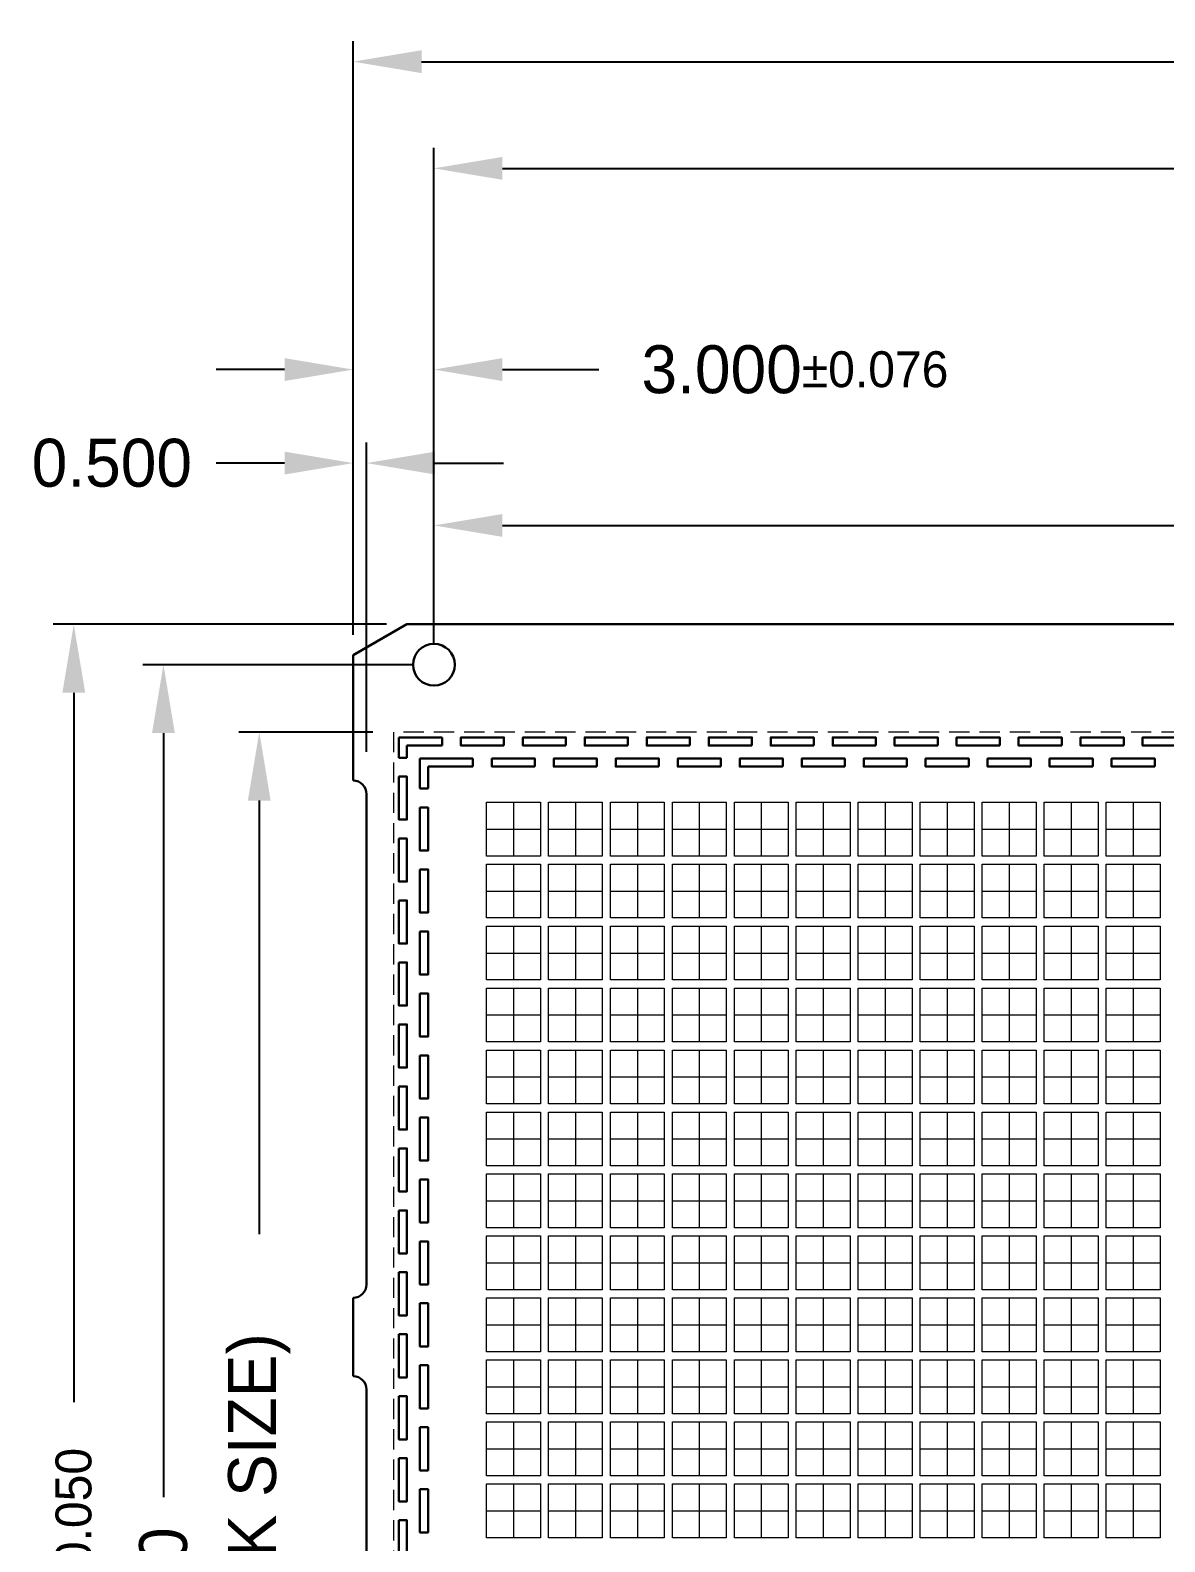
# Model space of a CAD drawing. Extents: x 421 to 684, y -247 to -113.
# Drawn here: x 420.9 to 463, y -168.8 to -112.7 of the extents above; entities that cross this region are included whole.
import ezdxf

# ---------------------------------------------------------------- set-up
doc = ezdxf.new("R2010")
doc.units = 0
doc.header["$LTSCALE"] = 3
doc.header["$MEASUREMENT"] = 0
for name, pattern in [('CENTER', [2, 1.25, -0.25, 0.25, -0.25]), ('HIDDEN', [0.375, 0.25, -0.125]), ('PHANTOM', [2.5, 1.25, -0.25, 0.25, -0.25, 0.25, -0.25])]:
    doc.linetypes.add(name, pattern=pattern)
for name, color, linetype, lineweight in [('CLIN', 1, 'CENTER', 15), ('DIM', 4, 'Continuous', 13), ('HIDN', 6, 'HIDDEN', 15), ('OBJ', 3, 'Continuous', 30), ('OBJ1', 7, 'Continuous', 30), ('PHANTOM', 5, 'PHANTOM', 15)]:
    doc.layers.add(name, color=color, linetype=linetype, lineweight=lineweight)
doc.dimstyles.new('3DEC X 1', dxfattribs={"dimtxt": 1.778, "dimasz": 2.54, "dimexe": 0.762, "dimexo": 0.762, "dimgap": 0.762, "dimtad": 0, "dimdec": 3, "dimzin": 0, "dimdsep": 46, "dimtxsty": 'Standard', "dimcen": 0, "dimadec": 0, "dimazin": 0, "dimtfac": 1, "dimtdec": 3, "dimtofl": 0, "dimtmove": 0, "dimatfit": 3, "dimfxl": 1, "dimtolj": 1, "dimtzin": 0, "dimarcsym": 0})

# ---------------------------------------------------------------- blocks, each defined once
blk = doc.blocks.new('*D0')
at = {"layer": 'Defpoints', "color": 0, "transparency": 16777216}
for p in [(1109.465, -202.872), (869.465, -224.902), (1109.465, -224.902)]:
    blk.add_point(p, dxfattribs=at)
at = {"layer": 'DIM', "color": 0, "lineweight": -2, "transparency": 16777216}
for p, q in [((869.465, -224.14), (869.465, -202.11)), ((1109.465, -224.14), (1109.465, -202.11)), ((872.005, -202.872), (983.835, -202.872)), ((1106.925, -202.872), (1000.991, -202.872))]:
    blk.add_line(p, q, dxfattribs=at)
at = {"layer": 'DIM', "color": 0, "transparency": 16777216}
for points in [[(872.005, -202.448), (872.005, -203.295), (869.465, -202.872)], [(1106.925, -202.448), (1106.925, -203.295), (1109.465, -202.872)]]:
    blk.add_solid(points, dxfattribs=at)
at = {"layer": 'DIM', "color": 0, "transparency": 16777216, "insert": (992.413, -202.872), "char_height": 1.778, "attachment_point": 5}
blk.add_mtext('\\A1;240.000{\\H1.333500;±0.100}', dxfattribs=at)
blk = doc.blocks.new('*D1')
at = {"layer": 'Defpoints', "color": 0, "transparency": 16777216}
for p in [(1106.465, -206.831), (872.465, -225.252), (1106.465, -225.252)]:
    blk.add_point(p, dxfattribs=at)
at = {"layer": 'DIM', "color": 0, "lineweight": -2, "transparency": 16777216}
for p, q in [((872.465, -224.49), (872.465, -206.069)), ((1106.465, -224.49), (1106.465, -206.069)), ((875.005, -206.831), (952.967, -206.831)), ((1103.925, -206.831), (970.863, -206.831))]:
    blk.add_line(p, q, dxfattribs=at)
at = {"layer": 'DIM', "color": 0, "transparency": 16777216}
for points in [[(875.005, -206.408), (875.005, -207.255), (872.465, -206.831)], [(1103.925, -206.408), (1103.925, -207.255), (1106.465, -206.831)]]:
    blk.add_solid(points, dxfattribs=at)
at = {"layer": 'DIM', "color": 0, "transparency": 16777216, "insert": (961.915, -206.831), "char_height": 1.778, "attachment_point": 5}
blk.add_mtext('\\A1;234.000{\\H1.333500;±0.050}', dxfattribs=at)
blk = doc.blocks.new('*D2')
at = {"layer": 'Defpoints', "color": 0, "transparency": 16777216}
for p in [(872.465, -214.299), (869.465, -224.902), (872.465, -225.265)]:
    blk.add_point(p, dxfattribs=at)
at = {"layer": 'DIM', "color": 0, "lineweight": -2, "transparency": 16777216}
for p, q in [((869.465, -224.14), (869.465, -213.537)), ((872.465, -224.503), (872.465, -213.537)), ((866.925, -214.299), (864.385, -214.299)), ((875.005, -214.299), (878.583, -214.299))]:
    blk.add_line(p, q, dxfattribs=at)
at = {"layer": 'DIM', "color": 0, "transparency": 16777216}
for points in [[(866.925, -213.875), (866.925, -214.722), (869.465, -214.299)], [(875.005, -213.875), (875.005, -214.722), (872.465, -214.299)]]:
    blk.add_solid(points, dxfattribs=at)
at = {"layer": 'DIM', "color": 0, "transparency": 16777216, "insert": (885.864, -214.299), "char_height": 1.778, "attachment_point": 5}
blk.add_mtext('\\A1;3.000{\\H1.333500;±0.076}', dxfattribs=at)
blk = doc.blocks.new('*D3')
at = {"layer": 'Defpoints', "color": 0, "transparency": 16777216}
for p in [(869.965, -217.769), (869.465, -224.902), (869.965, -229.252)]:
    blk.add_point(p, dxfattribs=at)
at = {"layer": 'DIM', "color": 0, "lineweight": -2, "transparency": 16777216}
for p, q in [((869.465, -224.14), (869.465, -217.007)), ((869.965, -228.49), (869.965, -217.007)), ((866.925, -217.769), (864.385, -217.769)), ((872.505, -217.769), (875.045, -217.769))]:
    blk.add_line(p, q, dxfattribs=at)
at = {"layer": 'DIM', "color": 0, "transparency": 16777216}
for points in [[(866.925, -217.346), (866.925, -218.193), (869.465, -217.769)], [(872.505, -217.346), (872.505, -218.193), (869.965, -217.769)]]:
    blk.add_solid(points, dxfattribs=at)
at = {"layer": 'DIM', "color": 0, "transparency": 16777216, "insert": (860.512, -217.769), "char_height": 1.778, "attachment_point": 5}
blk.add_mtext('\\A1;0.500', dxfattribs=at)
blk = doc.blocks.new('*D19')
at = {"layer": 'Defpoints', "color": 0, "transparency": 16777216}
for p in [(865.983, -227.752), (870.965, -227.752), (870.965, -294.752)]:
    blk.add_point(p, dxfattribs=at)
at = {"layer": 'DIM', "color": 0, "lineweight": -2, "transparency": 16777216}
for p, q in [((870.203, -227.752), (865.221, -227.752)), ((865.983, -230.292), (865.983, -246.392)), ((865.983, -292.212), (865.983, -277.253)), ((870.203, -294.752), (865.221, -294.752))]:
    blk.add_line(p, q, dxfattribs=at)
at = {"layer": 'DIM', "color": 0, "transparency": 16777216}
for points in [[(865.56, -230.292), (866.406, -230.292), (865.983, -227.752)], [(865.56, -292.212), (866.406, -292.212), (865.983, -294.752)]]:
    blk.add_solid(points, dxfattribs=at)
at = {"layer": 'DIM', "color": 0, "transparency": 16777216, "insert": (865.983, -261.822), "char_height": 1.778, "attachment_point": 5, "rotation": 90}
blk.add_mtext('\\A1;67.000 (BLOCK SIZE)', dxfattribs=at)
blk = doc.blocks.new('*D20')
at = {"layer": 'Defpoints', "color": 0, "transparency": 16777216}
for p in [(859.099, -223.752), (871.465, -223.752), (871.465, -298.752)]:
    blk.add_point(p, dxfattribs=at)
at = {"layer": 'DIM', "color": 0, "lineweight": -2, "transparency": 16777216}
for p, q in [((870.703, -223.752), (858.337, -223.752)), ((859.099, -226.292), (859.099, -252.616)), ((859.099, -296.212), (859.099, -268.735)), ((870.703, -298.752), (858.337, -298.752))]:
    blk.add_line(p, q, dxfattribs=at)
at = {"layer": 'DIM', "color": 0, "transparency": 16777216}
for points in [[(858.676, -226.292), (859.523, -226.292), (859.099, -223.752)], [(858.676, -296.212), (859.523, -296.212), (859.099, -298.752)]]:
    blk.add_solid(points, dxfattribs=at)
at = {"layer": 'DIM', "color": 0, "transparency": 16777216, "insert": (859.099, -260.675), "char_height": 1.778, "attachment_point": 5, "rotation": 90}
blk.add_mtext('\\A1;75.000{\\H1.333500;±0.050}', dxfattribs=at)
blk = doc.blocks.new('*D21')
at = {"layer": 'Defpoints', "color": 0, "transparency": 16777216}
for p in [(862.426, -225.252), (872.465, -225.252), (899.465, -297.252)]:
    blk.add_point(p, dxfattribs=at)
at = {"layer": 'DIM', "color": 0, "lineweight": -2, "transparency": 16777216}
for p, q in [((871.703, -225.252), (861.664, -225.252)), ((862.426, -227.792), (862.426, -256.142)), ((862.426, -294.712), (862.426, -265.667)), ((898.703, -297.252), (861.664, -297.252))]:
    blk.add_line(p, q, dxfattribs=at)
at = {"layer": 'DIM', "color": 0, "transparency": 16777216}
for points in [[(862.003, -227.792), (862.85, -227.792), (862.426, -225.252)], [(862.003, -294.712), (862.85, -294.712), (862.426, -297.252)]]:
    blk.add_solid(points, dxfattribs=at)
at = {"layer": 'DIM', "color": 0, "transparency": 16777216, "insert": (862.426, -260.905), "char_height": 1.778, "attachment_point": 5, "rotation": 90}
blk.add_mtext('\\A1;72.000', dxfattribs=at)
blk = doc.blocks.new('*D22')
at = {"layer": 'Defpoints', "color": 0, "transparency": 16777216}
for p in [(986.465, -220.083), (872.465, -225.252), (986.465, -225.252)]:
    blk.add_point(p, dxfattribs=at)
at = {"layer": 'DIM', "color": 0, "lineweight": -2, "transparency": 16777216}
for p, q in [((872.465, -224.49), (872.465, -219.321)), ((986.465, -224.49), (986.465, -219.321)), ((875.005, -220.083), (912.547, -220.083)), ((983.925, -220.083), (922.665, -220.083))]:
    blk.add_line(p, q, dxfattribs=at)
at = {"layer": 'DIM', "color": 0, "transparency": 16777216}
for points in [[(875.005, -219.66), (875.005, -220.506), (872.465, -220.083)], [(983.925, -219.66), (983.925, -220.506), (986.465, -220.083)]]:
    blk.add_solid(points, dxfattribs=at)
at = {"layer": 'DIM', "color": 0, "transparency": 16777216, "insert": (917.606, -220.083), "char_height": 1.778, "attachment_point": 5}
blk.add_mtext('\\A1;114.000', dxfattribs=at)

msp = doc.modelspace()

# ---------------------------------------------------------------- linework, layer by layer
at = {"layer": 'CLIN'}
for p, q in [((438.8626, -141.3671), (438.8626, -143.3671)), ((441.1626, -141.3671), (441.1626, -143.3671)), ((443.4626, -141.3671), (443.4626, -143.3671)), ((445.7626, -141.3671), (445.7626, -143.3671)), ((448.0626, -141.3671), (448.0626, -143.3671)), ((450.3626, -141.3671), (450.3626, -143.3671)), ((452.6626, -141.3671), (452.6626, -143.3671)), ((454.9626, -141.3671), (454.9626, -143.3671)), ((457.2626, -141.3671), (457.2626, -143.3671)), ((459.5626, -141.3671), (459.5626, -143.3671)), ((461.8626, -141.3671), (461.8626, -143.3671)), ((437.8626, -142.3671), (439.8626, -142.3671)), ((440.1626, -142.3671), (442.1626, -142.3671)), ((442.4626, -142.3671), (444.4626, -142.3671)), ((444.7626, -142.3671), (446.7626, -142.3671)), ((447.0626, -142.3671), (449.0626, -142.3671)), ((449.3626, -142.3671), (451.3626, -142.3671)), ((451.6626, -142.3671), (453.6626, -142.3671)), ((453.9626, -142.3671), (455.9626, -142.3671)), ((456.2626, -142.3671), (458.2626, -142.3671)), ((458.5626, -142.3671), (460.5626, -142.3671)), ((460.8626, -142.3671), (462.8626, -142.3671)), ((438.8626, -143.6671), (438.8626, -145.6671)), ((441.1626, -143.6671), (441.1626, -145.6671)), ((443.4626, -143.6671), (443.4626, -145.6671)), ((445.7626, -143.6671), (445.7626, -145.6671)), ((448.0626, -143.6671), (448.0626, -145.6671)), ((450.3626, -143.6671), (450.3626, -145.6671)), ((452.6626, -143.6671), (452.6626, -145.6671)), ((454.9626, -143.6671), (454.9626, -145.6671)), ((457.2626, -143.6671), (457.2626, -145.6671)), ((459.5626, -143.6671), (459.5626, -145.6671)), ((461.8626, -143.6671), (461.8626, -145.6671)), ((437.8626, -144.6671), (439.8626, -144.6671)), ((440.1626, -144.6671), (442.1626, -144.6671)), ((442.4626, -144.6671), (444.4626, -144.6671)), ((444.7626, -144.6671), (446.7626, -144.6671)), ((447.0626, -144.6671), (449.0626, -144.6671)), ((449.3626, -144.6671), (451.3626, -144.6671)), ((451.6626, -144.6671), (453.6626, -144.6671)), ((453.9626, -144.6671), (455.9626, -144.6671)), ((456.2626, -144.6671), (458.2626, -144.6671)), ((458.5626, -144.6671), (460.5626, -144.6671)), ((460.8626, -144.6671), (462.8626, -144.6671)), ((438.8626, -145.9671), (438.8626, -147.9671)), ((441.1626, -145.9671), (441.1626, -147.9671)), ((443.4626, -145.9671), (443.4626, -147.9671)), ((445.7626, -145.9671), (445.7626, -147.9671)), ((448.0626, -145.9671), (448.0626, -147.9671)), ((450.3626, -145.9671), (450.3626, -147.9671)), ((452.6626, -145.9671), (452.6626, -147.9671)), ((454.9626, -145.9671), (454.9626, -147.9671)), ((457.2626, -145.9671), (457.2626, -147.9671)), ((459.5626, -145.9671), (459.5626, -147.9671)), ((461.8626, -145.9671), (461.8626, -147.9671)), ((437.8626, -146.9671), (439.8626, -146.9671)), ((440.1626, -146.9671), (442.1626, -146.9671)), ((442.4626, -146.9671), (444.4626, -146.9671)), ((444.7626, -146.9671), (446.7626, -146.9671)), ((447.0626, -146.9671), (449.0626, -146.9671)), ((449.3626, -146.9671), (451.3626, -146.9671)), ((451.6626, -146.9671), (453.6626, -146.9671)), ((453.9626, -146.9671), (455.9626, -146.9671)), ((456.2626, -146.9671), (458.2626, -146.9671)), ((458.5626, -146.9671), (460.5626, -146.9671)), ((460.8626, -146.9671), (462.8626, -146.9671)), ((438.8626, -148.2671), (438.8626, -150.2671)), ((441.1626, -148.2671), (441.1626, -150.2671)), ((443.4626, -148.2671), (443.4626, -150.2671)), ((445.7626, -148.2671), (445.7626, -150.2671)), ((448.0626, -148.2671), (448.0626, -150.2671)), ((450.3626, -148.2671), (450.3626, -150.2671)), ((452.6626, -148.2671), (452.6626, -150.2671)), ((454.9626, -148.2671), (454.9626, -150.2671)), ((457.2626, -148.2671), (457.2626, -150.2671)), ((459.5626, -148.2671), (459.5626, -150.2671)), ((461.8626, -148.2671), (461.8626, -150.2671)), ((437.8626, -149.2671), (439.8626, -149.2671)), ((440.1626, -149.2671), (442.1626, -149.2671)), ((442.4626, -149.2671), (444.4626, -149.2671)), ((444.7626, -149.2671), (446.7626, -149.2671)), ((447.0626, -149.2671), (449.0626, -149.2671)), ((449.3626, -149.2671), (451.3626, -149.2671)), ((451.6626, -149.2671), (453.6626, -149.2671)), ((453.9626, -149.2671), (455.9626, -149.2671)), ((456.2626, -149.2671), (458.2626, -149.2671)), ((458.5626, -149.2671), (460.5626, -149.2671)), ((460.8626, -149.2671), (462.8626, -149.2671)), ((438.8626, -150.5671), (438.8626, -152.5671)), ((441.1626, -150.5671), (441.1626, -152.5671)), ((443.4626, -150.5671), (443.4626, -152.5671)), ((445.7626, -150.5671), (445.7626, -152.5671)), ((448.0626, -150.5671), (448.0626, -152.5671)), ((450.3626, -150.5671), (450.3626, -152.5671)), ((452.6626, -150.5671), (452.6626, -152.5671)), ((454.9626, -150.5671), (454.9626, -152.5671)), ((457.2626, -150.5671), (457.2626, -152.5671)), ((459.5626, -150.5671), (459.5626, -152.5671)), ((461.8626, -150.5671), (461.8626, -152.5671)), ((437.8626, -151.5671), (439.8626, -151.5671)), ((440.1626, -151.5671), (442.1626, -151.5671)), ((442.4626, -151.5671), (444.4626, -151.5671)), ((444.7626, -151.5671), (446.7626, -151.5671)), ((447.0626, -151.5671), (449.0626, -151.5671)), ((449.3626, -151.5671), (451.3626, -151.5671)), ((451.6626, -151.5671), (453.6626, -151.5671)), ((453.9626, -151.5671), (455.9626, -151.5671)), ((456.2626, -151.5671), (458.2626, -151.5671)), ((458.5626, -151.5671), (460.5626, -151.5671)), ((460.8626, -151.5671), (462.8626, -151.5671)), ((438.8626, -152.8671), (438.8626, -154.8671)), ((441.1626, -152.8671), (441.1626, -154.8671)), ((443.4626, -152.8671), (443.4626, -154.8671)), ((445.7626, -152.8671), (445.7626, -154.8671)), ((448.0626, -152.8671), (448.0626, -154.8671)), ((450.3626, -152.8671), (450.3626, -154.8671)), ((452.6626, -152.8671), (452.6626, -154.8671)), ((454.9626, -152.8671), (454.9626, -154.8671)), ((457.2626, -152.8671), (457.2626, -154.8671)), ((459.5626, -152.8671), (459.5626, -154.8671)), ((461.8626, -152.8671), (461.8626, -154.8671)), ((437.8626, -153.8671), (439.8626, -153.8671)), ((440.1626, -153.8671), (442.1626, -153.8671)), ((442.4626, -153.8671), (444.4626, -153.8671)), ((444.7626, -153.8671), (446.7626, -153.8671)), ((447.0626, -153.8671), (449.0626, -153.8671)), ((449.3626, -153.8671), (451.3626, -153.8671)), ((451.6626, -153.8671), (453.6626, -153.8671)), ((453.9626, -153.8671), (455.9626, -153.8671)), ((456.2626, -153.8671), (458.2626, -153.8671)), ((458.5626, -153.8671), (460.5626, -153.8671)), ((460.8626, -153.8671), (462.8626, -153.8671)), ((438.8626, -155.1671), (438.8626, -157.1671)), ((441.1626, -155.1671), (441.1626, -157.1671)), ((443.4626, -155.1671), (443.4626, -157.1671)), ((445.7626, -155.1671), (445.7626, -157.1671)), ((448.0626, -155.1671), (448.0626, -157.1671)), ((450.3626, -155.1671), (450.3626, -157.1671)), ((452.6626, -155.1671), (452.6626, -157.1671)), ((454.9626, -155.1671), (454.9626, -157.1671)), ((457.2626, -155.1671), (457.2626, -157.1671)), ((459.5626, -155.1671), (459.5626, -157.1671)), ((461.8626, -155.1671), (461.8626, -157.1671)), ((437.8626, -156.1671), (439.8626, -156.1671)), ((440.1626, -156.1671), (442.1626, -156.1671)), ((442.4626, -156.1671), (444.4626, -156.1671)), ((444.7626, -156.1671), (446.7626, -156.1671)), ((447.0626, -156.1671), (449.0626, -156.1671)), ((449.3626, -156.1671), (451.3626, -156.1671)), ((451.6626, -156.1671), (453.6626, -156.1671)), ((453.9626, -156.1671), (455.9626, -156.1671)), ((456.2626, -156.1671), (458.2626, -156.1671)), ((458.5626, -156.1671), (460.5626, -156.1671)), ((460.8626, -156.1671), (462.8626, -156.1671)), ((438.8626, -157.4671), (438.8626, -159.4671)), ((441.1626, -157.4671), (441.1626, -159.4671)), ((443.4626, -157.4671), (443.4626, -159.4671)), ((445.7626, -157.4671), (445.7626, -159.4671)), ((448.0626, -157.4671), (448.0626, -159.4671)), ((450.3626, -157.4671), (450.3626, -159.4671)), ((452.6626, -157.4671), (452.6626, -159.4671)), ((454.9626, -157.4671), (454.9626, -159.4671)), ((457.2626, -157.4671), (457.2626, -159.4671)), ((459.5626, -157.4671), (459.5626, -159.4671)), ((461.8626, -157.4671), (461.8626, -159.4671)), ((437.8626, -158.4671), (439.8626, -158.4671)), ((440.1626, -158.4671), (442.1626, -158.4671)), ((442.4626, -158.4671), (444.4626, -158.4671)), ((444.7626, -158.4671), (446.7626, -158.4671)), ((447.0626, -158.4671), (449.0626, -158.4671)), ((449.3626, -158.4671), (451.3626, -158.4671)), ((451.6626, -158.4671), (453.6626, -158.4671)), ((453.9626, -158.4671), (455.9626, -158.4671)), ((456.2626, -158.4671), (458.2626, -158.4671)), ((458.5626, -158.4671), (460.5626, -158.4671)), ((460.8626, -158.4671), (462.8626, -158.4671)), ((438.8626, -159.7671), (438.8626, -161.7671)), ((441.1626, -159.7671), (441.1626, -161.7671)), ((443.4626, -159.7671), (443.4626, -161.7671)), ((445.7626, -159.7671), (445.7626, -161.7671)), ((448.0626, -159.7671), (448.0626, -161.7671)), ((450.3626, -159.7671), (450.3626, -161.7671)), ((452.6626, -159.7671), (452.6626, -161.7671)), ((454.9626, -159.7671), (454.9626, -161.7671)), ((457.2626, -159.7671), (457.2626, -161.7671)), ((459.5626, -159.7671), (459.5626, -161.7671)), ((461.8626, -159.7671), (461.8626, -161.7671)), ((437.8626, -160.7671), (439.8626, -160.7671)), ((440.1626, -160.7671), (442.1626, -160.7671)), ((442.4626, -160.7671), (444.4626, -160.7671)), ((444.7626, -160.7671), (446.7626, -160.7671)), ((447.0626, -160.7671), (449.0626, -160.7671)), ((449.3626, -160.7671), (451.3626, -160.7671)), ((451.6626, -160.7671), (453.6626, -160.7671)), ((453.9626, -160.7671), (455.9626, -160.7671)), ((456.2626, -160.7671), (458.2626, -160.7671)), ((458.5626, -160.7671), (460.5626, -160.7671)), ((460.8626, -160.7671), (462.8626, -160.7671)), ((438.8626, -162.0671), (438.8626, -164.0671)), ((441.1626, -162.0671), (441.1626, -164.0671)), ((443.4626, -162.0671), (443.4626, -164.0671)), ((445.7626, -162.0671), (445.7626, -164.0671)), ((448.0626, -162.0671), (448.0626, -164.0671)), ((450.3626, -162.0671), (450.3626, -164.0671)), ((452.6626, -162.0671), (452.6626, -164.0671)), ((454.9626, -162.0671), (454.9626, -164.0671)), ((457.2626, -162.0671), (457.2626, -164.0671)), ((459.5626, -162.0671), (459.5626, -164.0671)), ((461.8626, -162.0671), (461.8626, -164.0671)), ((437.8626, -163.0671), (439.8626, -163.0671)), ((440.1626, -163.0671), (442.1626, -163.0671)), ((442.4626, -163.0671), (444.4626, -163.0671)), ((444.7626, -163.0671), (446.7626, -163.0671)), ((447.0626, -163.0671), (449.0626, -163.0671)), ((449.3626, -163.0671), (451.3626, -163.0671)), ((451.6626, -163.0671), (453.6626, -163.0671)), ((453.9626, -163.0671), (455.9626, -163.0671)), ((456.2626, -163.0671), (458.2626, -163.0671)), ((458.5626, -163.0671), (460.5626, -163.0671)), ((460.8626, -163.0671), (462.8626, -163.0671)), ((438.8626, -164.3671), (438.8626, -166.3671)), ((441.1626, -164.3671), (441.1626, -166.3671)), ((443.4626, -164.3671), (443.4626, -166.3671)), ((445.7626, -164.3671), (445.7626, -166.3671)), ((448.0626, -164.3671), (448.0626, -166.3671)), ((450.3626, -164.3671), (450.3626, -166.3671)), ((452.6626, -164.3671), (452.6626, -166.3671)), ((454.9626, -164.3671), (454.9626, -166.3671)), ((457.2626, -164.3671), (457.2626, -166.3671)), ((459.5626, -164.3671), (459.5626, -166.3671)), ((461.8626, -164.3671), (461.8626, -166.3671)), ((437.8626, -165.3671), (439.8626, -165.3671)), ((440.1626, -165.3671), (442.1626, -165.3671)), ((442.4626, -165.3671), (444.4626, -165.3671)), ((444.7626, -165.3671), (446.7626, -165.3671)), ((447.0626, -165.3671), (449.0626, -165.3671)), ((449.3626, -165.3671), (451.3626, -165.3671)), ((451.6626, -165.3671), (453.6626, -165.3671)), ((453.9626, -165.3671), (455.9626, -165.3671)), ((456.2626, -165.3671), (458.2626, -165.3671)), ((458.5626, -165.3671), (460.5626, -165.3671)), ((460.8626, -165.3671), (462.8626, -165.3671)), ((438.8626, -166.6671), (438.8626, -168.6671)), ((441.1626, -166.6671), (441.1626, -168.6671)), ((443.4626, -166.6671), (443.4626, -168.6671)), ((445.7626, -166.6671), (445.7626, -168.6671)), ((448.0626, -166.6671), (448.0626, -168.6671)), ((450.3626, -166.6671), (450.3626, -168.6671)), ((452.6626, -166.6671), (452.6626, -168.6671)), ((454.9626, -166.6671), (454.9626, -168.6671)), ((457.2626, -166.6671), (457.2626, -168.6671)), ((459.5626, -166.6671), (459.5626, -168.6671)), ((461.8626, -166.6671), (461.8626, -168.6671)), ((437.8626, -167.6671), (439.8626, -167.6671)), ((440.1626, -167.6671), (442.1626, -167.6671)), ((442.4626, -167.6671), (444.4626, -167.6671)), ((444.7626, -167.6671), (446.7626, -167.6671)), ((447.0626, -167.6671), (449.0626, -167.6671)), ((449.3626, -167.6671), (451.3626, -167.6671)), ((451.6626, -167.6671), (453.6626, -167.6671)), ((453.9626, -167.6671), (455.9626, -167.6671)), ((456.2626, -167.6671), (458.2626, -167.6671)), ((458.5626, -167.6671), (460.5626, -167.6671)), ((460.8626, -167.6671), (462.8626, -167.6671))]:
    msp.add_line(p, q, dxfattribs=at)
at = {"layer": 'HIDN'}
msp.add_lwpolyline([(551.4126, -138.7671), (434.4126, -138.7671), (434.4126, -205.7671), (551.4126, -205.7671)], close=True, dxfattribs=at)
at = {"layer": 'OBJ'}
for p, q in [((434.9126, -134.7671), (432.9126, -135.9171)), ((670.9126, -134.7671), (434.9126, -134.7671)), ((432.9126, -140.5671), (432.9126, -135.9171)), ((432.9126, -140.5671), (432.9126, -140.5671)), ((433.4126, -159.2671), (433.4126, -141.0671)), ((432.9126, -162.6671), (432.9126, -159.7671)), ((432.9126, -159.7671), (432.9126, -159.7671)), ((432.9126, -162.6671), (432.9126, -162.6671)), ((433.4126, -181.3671), (433.4126, -163.1671))]:
    msp.add_line(p, q, dxfattribs=at)
msp.add_circle((435.9126, -136.2671), 0.775, dxfattribs=at)
msp.add_circle((435.9126, -136.2671), 0.775, dxfattribs=at)
for centre, start, end in [((432.9126, -141.0671), 0, 90), ((432.9126, -159.2671), 270, 0), ((432.9126, -163.1671), 0, 90)]:
    msp.add_arc(centre, 0.5, start, end, dxfattribs=at)
at = {"layer": 'OBJ1'}
for p, q in [((434.6126, -139.7171), (434.6126, -138.9671)), ((434.6126, -138.9671), (436.2126, -138.9671)), ((436.2126, -138.9671), (436.2126, -139.2671)), ((434.9126, -139.2671), (434.9126, -139.7171)), ((436.2126, -139.2671), (434.9126, -139.2671)), ((434.9126, -139.7171), (434.6126, -139.7171)), ((435.3946, -140.8671), (435.3946, -139.7491)), ((435.3946, -139.7491), (437.3626, -139.7491)), ((435.6946, -140.0491), (435.6946, -140.8671)), ((437.3626, -140.0491), (435.6946, -140.0491)), ((437.3626, -139.7491), (437.3626, -140.0491)), ((435.6946, -140.8671), (435.3946, -140.8671))]:
    msp.add_line(p, q, dxfattribs=at)
for points in [[(438.5126, -139.2671), (436.9126, -139.2671), (436.9126, -138.9671), (438.5126, -138.9671)], [(440.8126, -139.2671), (439.2126, -139.2671), (439.2126, -138.9671), (440.8126, -138.9671)], [(443.1126, -139.2671), (441.5126, -139.2671), (441.5126, -138.9671), (443.1126, -138.9671)], [(445.4126, -139.2671), (443.8126, -139.2671), (443.8126, -138.9671), (445.4126, -138.9671)], [(447.7126, -139.2671), (446.1126, -139.2671), (446.1126, -138.9671), (447.7126, -138.9671)], [(450.0126, -139.2671), (448.4126, -139.2671), (448.4126, -138.9671), (450.0126, -138.9671)], [(452.3126, -139.2671), (450.7126, -139.2671), (450.7126, -138.9671), (452.3126, -138.9671)], [(454.6126, -139.2671), (453.0126, -139.2671), (453.0126, -138.9671), (454.6126, -138.9671)], [(456.9126, -139.2671), (455.3126, -139.2671), (455.3126, -138.9671), (456.9126, -138.9671)], [(459.2126, -139.2671), (457.6126, -139.2671), (457.6126, -138.9671), (459.2126, -138.9671)], [(461.5126, -139.2671), (459.9126, -139.2671), (459.9126, -138.9671), (461.5126, -138.9671)], [(463.8126, -139.2671), (462.2126, -139.2671), (462.2126, -138.9671), (463.8126, -138.9671)], [(439.6626, -140.0491), (438.0626, -140.0491), (438.0626, -139.7491), (439.6626, -139.7491)], [(441.9626, -140.0491), (440.3626, -140.0491), (440.3626, -139.7491), (441.9626, -139.7491)], [(444.2626, -140.0491), (442.6626, -140.0491), (442.6626, -139.7491), (444.2626, -139.7491)], [(446.5626, -140.0491), (444.9626, -140.0491), (444.9626, -139.7491), (446.5626, -139.7491)], [(448.8626, -140.0491), (447.2626, -140.0491), (447.2626, -139.7491), (448.8626, -139.7491)], [(451.1626, -140.0491), (449.5626, -140.0491), (449.5626, -139.7491), (451.1626, -139.7491)], [(453.4626, -140.0491), (451.8626, -140.0491), (451.8626, -139.7491), (453.4626, -139.7491)], [(455.7626, -140.0491), (454.1626, -140.0491), (454.1626, -139.7491), (455.7626, -139.7491)], [(458.0626, -140.0491), (456.4626, -140.0491), (456.4626, -139.7491), (458.0626, -139.7491)], [(460.3626, -140.0491), (458.7626, -140.0491), (458.7626, -139.7491), (460.3626, -139.7491)], [(462.6626, -140.0491), (461.0626, -140.0491), (461.0626, -139.7491), (462.6626, -139.7491)], [(434.6126, -140.4171), (434.9126, -140.4171), (434.9126, -142.0171), (434.6126, -142.0171)], [(435.3946, -141.5671), (435.6946, -141.5671), (435.6946, -143.1671), (435.3946, -143.1671)], [(434.6126, -142.7171), (434.9126, -142.7171), (434.9126, -144.3171), (434.6126, -144.3171)], [(435.3946, -143.8671), (435.6946, -143.8671), (435.6946, -145.4671), (435.3946, -145.4671)], [(434.6126, -145.0171), (434.9126, -145.0171), (434.9126, -146.6171), (434.6126, -146.6171)], [(435.3946, -146.1671), (435.6946, -146.1671), (435.6946, -147.7671), (435.3946, -147.7671)], [(434.6126, -147.3171), (434.9126, -147.3171), (434.9126, -148.9171), (434.6126, -148.9171)], [(435.3946, -148.4671), (435.6946, -148.4671), (435.6946, -150.0671), (435.3946, -150.0671)], [(434.6126, -149.6171), (434.9126, -149.6171), (434.9126, -151.2171), (434.6126, -151.2171)], [(435.3946, -150.7671), (435.6946, -150.7671), (435.6946, -152.3671), (435.3946, -152.3671)], [(434.6126, -151.9171), (434.9126, -151.9171), (434.9126, -153.5171), (434.6126, -153.5171)], [(435.3946, -153.0671), (435.6946, -153.0671), (435.6946, -154.6671), (435.3946, -154.6671)], [(434.6126, -154.2171), (434.9126, -154.2171), (434.9126, -155.8171), (434.6126, -155.8171)], [(435.3946, -155.3671), (435.6946, -155.3671), (435.6946, -156.9671), (435.3946, -156.9671)], [(434.6126, -156.5171), (434.9126, -156.5171), (434.9126, -158.1171), (434.6126, -158.1171)], [(435.3946, -157.6671), (435.6946, -157.6671), (435.6946, -159.2671), (435.3946, -159.2671)], [(434.6126, -158.8171), (434.9126, -158.8171), (434.9126, -160.4171), (434.6126, -160.4171)], [(435.3946, -159.9671), (435.6946, -159.9671), (435.6946, -161.5671), (435.3946, -161.5671)], [(434.6126, -161.1171), (434.9126, -161.1171), (434.9126, -162.7171), (434.6126, -162.7171)], [(435.3946, -162.2671), (435.6946, -162.2671), (435.6946, -163.8671), (435.3946, -163.8671)], [(434.6126, -163.4171), (434.9126, -163.4171), (434.9126, -165.0171), (434.6126, -165.0171)], [(435.3946, -164.5671), (435.6946, -164.5671), (435.6946, -166.1671), (435.3946, -166.1671)], [(434.6126, -165.7171), (434.9126, -165.7171), (434.9126, -167.3171), (434.6126, -167.3171)], [(435.3946, -166.8671), (435.6946, -166.8671), (435.6946, -168.4671), (435.3946, -168.4671)], [(434.6126, -168.0171), (434.9126, -168.0171), (434.9126, -169.6171), (434.6126, -169.6171)]]:
    msp.add_lwpolyline(points, close=True, dxfattribs=at)
at = {"layer": 'PHANTOM'}
for points in [[(437.8626, -141.3671), (439.8626, -141.3671), (439.8626, -143.3671), (437.8626, -143.3671)], [(440.1626, -141.3671), (442.1626, -141.3671), (442.1626, -143.3671), (440.1626, -143.3671)], [(442.4626, -141.3671), (444.4626, -141.3671), (444.4626, -143.3671), (442.4626, -143.3671)], [(444.7626, -141.3671), (446.7626, -141.3671), (446.7626, -143.3671), (444.7626, -143.3671)], [(447.0626, -141.3671), (449.0626, -141.3671), (449.0626, -143.3671), (447.0626, -143.3671)], [(449.3626, -141.3671), (451.3626, -141.3671), (451.3626, -143.3671), (449.3626, -143.3671)], [(451.6626, -141.3671), (453.6626, -141.3671), (453.6626, -143.3671), (451.6626, -143.3671)], [(453.9626, -141.3671), (455.9626, -141.3671), (455.9626, -143.3671), (453.9626, -143.3671)], [(456.2626, -141.3671), (458.2626, -141.3671), (458.2626, -143.3671), (456.2626, -143.3671)], [(458.5626, -141.3671), (460.5626, -141.3671), (460.5626, -143.3671), (458.5626, -143.3671)], [(460.8626, -141.3671), (462.8626, -141.3671), (462.8626, -143.3671), (460.8626, -143.3671)], [(437.8626, -143.6671), (439.8626, -143.6671), (439.8626, -145.6671), (437.8626, -145.6671)], [(440.1626, -143.6671), (442.1626, -143.6671), (442.1626, -145.6671), (440.1626, -145.6671)], [(442.4626, -143.6671), (444.4626, -143.6671), (444.4626, -145.6671), (442.4626, -145.6671)], [(444.7626, -143.6671), (446.7626, -143.6671), (446.7626, -145.6671), (444.7626, -145.6671)], [(447.0626, -143.6671), (449.0626, -143.6671), (449.0626, -145.6671), (447.0626, -145.6671)], [(449.3626, -143.6671), (451.3626, -143.6671), (451.3626, -145.6671), (449.3626, -145.6671)], [(451.6626, -143.6671), (453.6626, -143.6671), (453.6626, -145.6671), (451.6626, -145.6671)], [(453.9626, -143.6671), (455.9626, -143.6671), (455.9626, -145.6671), (453.9626, -145.6671)], [(456.2626, -143.6671), (458.2626, -143.6671), (458.2626, -145.6671), (456.2626, -145.6671)], [(458.5626, -143.6671), (460.5626, -143.6671), (460.5626, -145.6671), (458.5626, -145.6671)], [(460.8626, -143.6671), (462.8626, -143.6671), (462.8626, -145.6671), (460.8626, -145.6671)], [(437.8626, -145.9671), (439.8626, -145.9671), (439.8626, -147.9671), (437.8626, -147.9671)], [(440.1626, -145.9671), (442.1626, -145.9671), (442.1626, -147.9671), (440.1626, -147.9671)], [(442.4626, -145.9671), (444.4626, -145.9671), (444.4626, -147.9671), (442.4626, -147.9671)], [(444.7626, -145.9671), (446.7626, -145.9671), (446.7626, -147.9671), (444.7626, -147.9671)], [(447.0626, -145.9671), (449.0626, -145.9671), (449.0626, -147.9671), (447.0626, -147.9671)], [(449.3626, -145.9671), (451.3626, -145.9671), (451.3626, -147.9671), (449.3626, -147.9671)], [(451.6626, -145.9671), (453.6626, -145.9671), (453.6626, -147.9671), (451.6626, -147.9671)], [(453.9626, -145.9671), (455.9626, -145.9671), (455.9626, -147.9671), (453.9626, -147.9671)], [(456.2626, -145.9671), (458.2626, -145.9671), (458.2626, -147.9671), (456.2626, -147.9671)], [(458.5626, -145.9671), (460.5626, -145.9671), (460.5626, -147.9671), (458.5626, -147.9671)], [(460.8626, -145.9671), (462.8626, -145.9671), (462.8626, -147.9671), (460.8626, -147.9671)], [(437.8626, -148.2671), (439.8626, -148.2671), (439.8626, -150.2671), (437.8626, -150.2671)], [(440.1626, -148.2671), (442.1626, -148.2671), (442.1626, -150.2671), (440.1626, -150.2671)], [(442.4626, -148.2671), (444.4626, -148.2671), (444.4626, -150.2671), (442.4626, -150.2671)], [(444.7626, -148.2671), (446.7626, -148.2671), (446.7626, -150.2671), (444.7626, -150.2671)], [(447.0626, -148.2671), (449.0626, -148.2671), (449.0626, -150.2671), (447.0626, -150.2671)], [(449.3626, -148.2671), (451.3626, -148.2671), (451.3626, -150.2671), (449.3626, -150.2671)], [(451.6626, -148.2671), (453.6626, -148.2671), (453.6626, -150.2671), (451.6626, -150.2671)], [(453.9626, -148.2671), (455.9626, -148.2671), (455.9626, -150.2671), (453.9626, -150.2671)], [(456.2626, -148.2671), (458.2626, -148.2671), (458.2626, -150.2671), (456.2626, -150.2671)], [(458.5626, -148.2671), (460.5626, -148.2671), (460.5626, -150.2671), (458.5626, -150.2671)], [(460.8626, -148.2671), (462.8626, -148.2671), (462.8626, -150.2671), (460.8626, -150.2671)], [(437.8626, -150.5671), (439.8626, -150.5671), (439.8626, -152.5671), (437.8626, -152.5671)], [(440.1626, -150.5671), (442.1626, -150.5671), (442.1626, -152.5671), (440.1626, -152.5671)], [(442.4626, -150.5671), (444.4626, -150.5671), (444.4626, -152.5671), (442.4626, -152.5671)], [(444.7626, -150.5671), (446.7626, -150.5671), (446.7626, -152.5671), (444.7626, -152.5671)], [(447.0626, -150.5671), (449.0626, -150.5671), (449.0626, -152.5671), (447.0626, -152.5671)], [(449.3626, -150.5671), (451.3626, -150.5671), (451.3626, -152.5671), (449.3626, -152.5671)], [(451.6626, -150.5671), (453.6626, -150.5671), (453.6626, -152.5671), (451.6626, -152.5671)], [(453.9626, -150.5671), (455.9626, -150.5671), (455.9626, -152.5671), (453.9626, -152.5671)], [(456.2626, -150.5671), (458.2626, -150.5671), (458.2626, -152.5671), (456.2626, -152.5671)], [(458.5626, -150.5671), (460.5626, -150.5671), (460.5626, -152.5671), (458.5626, -152.5671)], [(460.8626, -150.5671), (462.8626, -150.5671), (462.8626, -152.5671), (460.8626, -152.5671)], [(437.8626, -152.8671), (439.8626, -152.8671), (439.8626, -154.8671), (437.8626, -154.8671)], [(440.1626, -152.8671), (442.1626, -152.8671), (442.1626, -154.8671), (440.1626, -154.8671)], [(442.4626, -152.8671), (444.4626, -152.8671), (444.4626, -154.8671), (442.4626, -154.8671)], [(444.7626, -152.8671), (446.7626, -152.8671), (446.7626, -154.8671), (444.7626, -154.8671)], [(447.0626, -152.8671), (449.0626, -152.8671), (449.0626, -154.8671), (447.0626, -154.8671)], [(449.3626, -152.8671), (451.3626, -152.8671), (451.3626, -154.8671), (449.3626, -154.8671)], [(451.6626, -152.8671), (453.6626, -152.8671), (453.6626, -154.8671), (451.6626, -154.8671)], [(453.9626, -152.8671), (455.9626, -152.8671), (455.9626, -154.8671), (453.9626, -154.8671)], [(456.2626, -152.8671), (458.2626, -152.8671), (458.2626, -154.8671), (456.2626, -154.8671)], [(458.5626, -152.8671), (460.5626, -152.8671), (460.5626, -154.8671), (458.5626, -154.8671)], [(460.8626, -152.8671), (462.8626, -152.8671), (462.8626, -154.8671), (460.8626, -154.8671)], [(437.8626, -155.1671), (439.8626, -155.1671), (439.8626, -157.1671), (437.8626, -157.1671)], [(440.1626, -155.1671), (442.1626, -155.1671), (442.1626, -157.1671), (440.1626, -157.1671)], [(442.4626, -155.1671), (444.4626, -155.1671), (444.4626, -157.1671), (442.4626, -157.1671)], [(444.7626, -155.1671), (446.7626, -155.1671), (446.7626, -157.1671), (444.7626, -157.1671)], [(447.0626, -155.1671), (449.0626, -155.1671), (449.0626, -157.1671), (447.0626, -157.1671)], [(449.3626, -155.1671), (451.3626, -155.1671), (451.3626, -157.1671), (449.3626, -157.1671)], [(451.6626, -155.1671), (453.6626, -155.1671), (453.6626, -157.1671), (451.6626, -157.1671)], [(453.9626, -155.1671), (455.9626, -155.1671), (455.9626, -157.1671), (453.9626, -157.1671)], [(456.2626, -155.1671), (458.2626, -155.1671), (458.2626, -157.1671), (456.2626, -157.1671)], [(458.5626, -155.1671), (460.5626, -155.1671), (460.5626, -157.1671), (458.5626, -157.1671)], [(460.8626, -155.1671), (462.8626, -155.1671), (462.8626, -157.1671), (460.8626, -157.1671)], [(437.8626, -157.4671), (439.8626, -157.4671), (439.8626, -159.4671), (437.8626, -159.4671)], [(440.1626, -157.4671), (442.1626, -157.4671), (442.1626, -159.4671), (440.1626, -159.4671)], [(442.4626, -157.4671), (444.4626, -157.4671), (444.4626, -159.4671), (442.4626, -159.4671)], [(444.7626, -157.4671), (446.7626, -157.4671), (446.7626, -159.4671), (444.7626, -159.4671)], [(447.0626, -157.4671), (449.0626, -157.4671), (449.0626, -159.4671), (447.0626, -159.4671)], [(449.3626, -157.4671), (451.3626, -157.4671), (451.3626, -159.4671), (449.3626, -159.4671)], [(451.6626, -157.4671), (453.6626, -157.4671), (453.6626, -159.4671), (451.6626, -159.4671)], [(453.9626, -157.4671), (455.9626, -157.4671), (455.9626, -159.4671), (453.9626, -159.4671)], [(456.2626, -157.4671), (458.2626, -157.4671), (458.2626, -159.4671), (456.2626, -159.4671)], [(458.5626, -157.4671), (460.5626, -157.4671), (460.5626, -159.4671), (458.5626, -159.4671)], [(460.8626, -157.4671), (462.8626, -157.4671), (462.8626, -159.4671), (460.8626, -159.4671)], [(437.8626, -159.7671), (439.8626, -159.7671), (439.8626, -161.7671), (437.8626, -161.7671)], [(440.1626, -159.7671), (442.1626, -159.7671), (442.1626, -161.7671), (440.1626, -161.7671)], [(442.4626, -159.7671), (444.4626, -159.7671), (444.4626, -161.7671), (442.4626, -161.7671)], [(444.7626, -159.7671), (446.7626, -159.7671), (446.7626, -161.7671), (444.7626, -161.7671)], [(447.0626, -159.7671), (449.0626, -159.7671), (449.0626, -161.7671), (447.0626, -161.7671)], [(449.3626, -159.7671), (451.3626, -159.7671), (451.3626, -161.7671), (449.3626, -161.7671)], [(451.6626, -159.7671), (453.6626, -159.7671), (453.6626, -161.7671), (451.6626, -161.7671)], [(453.9626, -159.7671), (455.9626, -159.7671), (455.9626, -161.7671), (453.9626, -161.7671)], [(456.2626, -159.7671), (458.2626, -159.7671), (458.2626, -161.7671), (456.2626, -161.7671)], [(458.5626, -159.7671), (460.5626, -159.7671), (460.5626, -161.7671), (458.5626, -161.7671)], [(460.8626, -159.7671), (462.8626, -159.7671), (462.8626, -161.7671), (460.8626, -161.7671)], [(437.8626, -162.0671), (439.8626, -162.0671), (439.8626, -164.0671), (437.8626, -164.0671)], [(440.1626, -162.0671), (442.1626, -162.0671), (442.1626, -164.0671), (440.1626, -164.0671)], [(442.4626, -162.0671), (444.4626, -162.0671), (444.4626, -164.0671), (442.4626, -164.0671)], [(444.7626, -162.0671), (446.7626, -162.0671), (446.7626, -164.0671), (444.7626, -164.0671)], [(447.0626, -162.0671), (449.0626, -162.0671), (449.0626, -164.0671), (447.0626, -164.0671)], [(449.3626, -162.0671), (451.3626, -162.0671), (451.3626, -164.0671), (449.3626, -164.0671)], [(451.6626, -162.0671), (453.6626, -162.0671), (453.6626, -164.0671), (451.6626, -164.0671)], [(453.9626, -162.0671), (455.9626, -162.0671), (455.9626, -164.0671), (453.9626, -164.0671)], [(456.2626, -162.0671), (458.2626, -162.0671), (458.2626, -164.0671), (456.2626, -164.0671)], [(458.5626, -162.0671), (460.5626, -162.0671), (460.5626, -164.0671), (458.5626, -164.0671)], [(460.8626, -162.0671), (462.8626, -162.0671), (462.8626, -164.0671), (460.8626, -164.0671)], [(437.8626, -164.3671), (439.8626, -164.3671), (439.8626, -166.3671), (437.8626, -166.3671)], [(440.1626, -164.3671), (442.1626, -164.3671), (442.1626, -166.3671), (440.1626, -166.3671)], [(442.4626, -164.3671), (444.4626, -164.3671), (444.4626, -166.3671), (442.4626, -166.3671)], [(444.7626, -164.3671), (446.7626, -164.3671), (446.7626, -166.3671), (444.7626, -166.3671)], [(447.0626, -164.3671), (449.0626, -164.3671), (449.0626, -166.3671), (447.0626, -166.3671)], [(449.3626, -164.3671), (451.3626, -164.3671), (451.3626, -166.3671), (449.3626, -166.3671)], [(451.6626, -164.3671), (453.6626, -164.3671), (453.6626, -166.3671), (451.6626, -166.3671)], [(453.9626, -164.3671), (455.9626, -164.3671), (455.9626, -166.3671), (453.9626, -166.3671)], [(456.2626, -164.3671), (458.2626, -164.3671), (458.2626, -166.3671), (456.2626, -166.3671)], [(458.5626, -164.3671), (460.5626, -164.3671), (460.5626, -166.3671), (458.5626, -166.3671)], [(460.8626, -164.3671), (462.8626, -164.3671), (462.8626, -166.3671), (460.8626, -166.3671)], [(437.8626, -166.6671), (439.8626, -166.6671), (439.8626, -168.6671), (437.8626, -168.6671)], [(440.1626, -166.6671), (442.1626, -166.6671), (442.1626, -168.6671), (440.1626, -168.6671)], [(442.4626, -166.6671), (444.4626, -166.6671), (444.4626, -168.6671), (442.4626, -168.6671)], [(444.7626, -166.6671), (446.7626, -166.6671), (446.7626, -168.6671), (444.7626, -168.6671)], [(447.0626, -166.6671), (449.0626, -166.6671), (449.0626, -168.6671), (447.0626, -168.6671)], [(449.3626, -166.6671), (451.3626, -166.6671), (451.3626, -168.6671), (449.3626, -168.6671)], [(451.6626, -166.6671), (453.6626, -166.6671), (453.6626, -168.6671), (451.6626, -168.6671)], [(453.9626, -166.6671), (455.9626, -166.6671), (455.9626, -168.6671), (453.9626, -168.6671)], [(456.2626, -166.6671), (458.2626, -166.6671), (458.2626, -168.6671), (456.2626, -168.6671)], [(458.5626, -166.6671), (460.5626, -166.6671), (460.5626, -168.6671), (458.5626, -168.6671)], [(460.8626, -166.6671), (462.8626, -166.6671), (462.8626, -168.6671), (460.8626, -168.6671)]]:
    msp.add_lwpolyline(points, close=True, dxfattribs=at)

# ---------------------------------------------------------------- dimensions: what is measured, and where the dimension line sits
at = {"layer": 'DIM'}
for base, p1, p2, override, picture, middle in [((672.9126, -113.8863), (432.9126, -135.9171), (672.9126, -135.9171), {"dimgap": 0.762, "dimtol": 1, "dimlim": 0, "dimtp": 0.1, "dimtm": 0.1, "dimtfac": 0.75}, '*D0', (555.8599, -113.8863)), ((669.9126, -117.846), (435.9126, -136.2671), (669.9126, -136.2671), {"dimgap": 0.762, "dimtol": 1, "dimlim": 0, "dimtp": 0.05, "dimtm": 0.05, "dimtfac": 0.75}, '*D1', (525.3623, -117.846)), ((435.9126, -125.3134), (432.9126, -135.9171), (435.9126, -136.2801), {"dimgap": 0.762, "dimtol": 1, "dimlim": 0, "dimtp": 0.076, "dimtm": 0.076, "dimtfac": 0.75}, '*D2', (449.3111, -125.3134))]:
    dim = msp.add_linear_dim(base=base, p1=p1, p2=p2, dimstyle='3DEC X 1', override=override, dxfattribs=at)
    dim.commit()
    dim.dimension.update_dxf_attribs({"geometry": picture, "text_midpoint": middle, "dimtype": 128, "insert": (-436.5529, 88.9852)})
for base, p1, p2, picture, middle in [((433.4126, -128.7841), (432.9126, -135.9171), (433.4126, -140.2671), '*D3', (423.9591, -128.7841)), ((549.9126, -131.0978), (435.9126, -136.2671), (549.9126, -136.2671), '*D22', (481.0529, -131.0978))]:
    dim = msp.add_linear_dim(base=base, p1=p1, p2=p2, dimstyle='3DEC X 1', dxfattribs=at)
    dim.commit()
    dim.dimension.update_dxf_attribs({"geometry": picture, "text_midpoint": middle, "dimtype": 128, "insert": (-436.5529, 88.9852)})
dim = msp.add_linear_dim(base=(422.5463, -134.7671), p1=(434.9126, -209.7671), p2=(434.9126, -134.7671), angle=90, dimstyle='3DEC X 1', override={"dimgap": 0.762, "dimtol": 1, "dimlim": 0, "dimtp": 0.05, "dimtm": 0.05, "dimtfac": 0.75}, dxfattribs=at)
dim.commit()
dim.dimension.update_dxf_attribs({"geometry": '*D20', "text_midpoint": (422.5463, -171.6902), "dimtype": 128, "insert": (-436.5529, 88.9852)})
dim = msp.add_linear_dim(base=(425.8735, -136.2671), p1=(462.9126, -208.2671), p2=(435.9126, -136.2671), angle=90, dimstyle='3DEC X 1', dxfattribs=at)
dim.commit()
dim.dimension.update_dxf_attribs({"geometry": '*D21', "text_midpoint": (425.8735, -171.9195), "dimtype": 128, "insert": (-436.5529, 88.9852)})
dim = msp.add_linear_dim(base=(429.4302, -138.7671), p1=(434.4126, -205.7671), p2=(434.4126, -138.7671), angle=90, text='<> (BLOCK SIZE)', dimstyle='3DEC X 1', dxfattribs=at)
dim.commit()
dim.dimension.update_dxf_attribs({"geometry": '*D19', "text_midpoint": (429.4302, -172.8368), "dimtype": 128, "insert": (-436.5529, 88.9852)})

# ---------------------------------------------------------------- leaders
at = {"layer": 'DIM', "annotation_type": 0, "has_hookline": 1, "hookline_direction": 1, "text_width": 78.232}
msp.add_leader([(495.3626, -137.564), (501.7816, -122.176), (505.6396, -122.176)], dimstyle='3DEC X 1', override={"dimgap": 0.762, "dimtad": 0}, dxfattribs=at)

doc.saveas('drawing.dxf')
